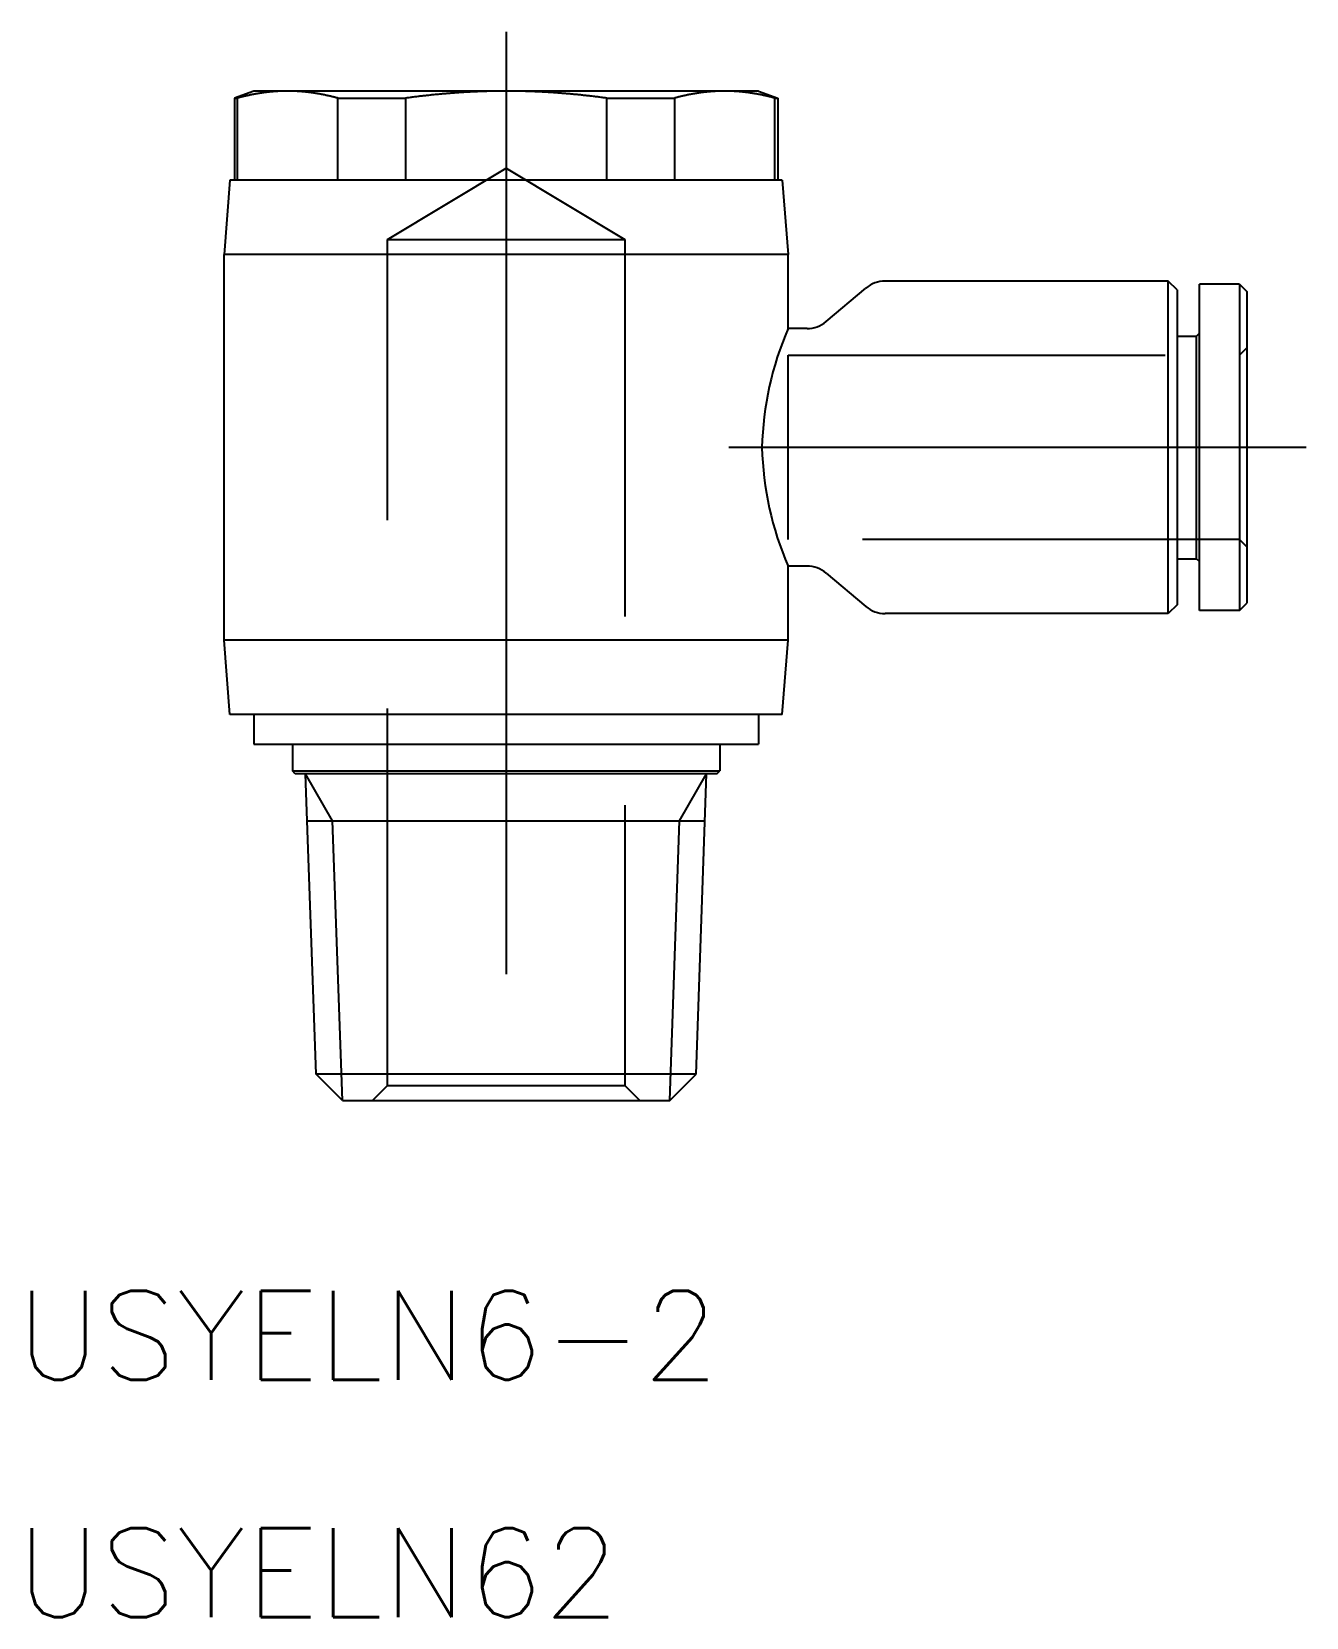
# Model space of a CAD drawing. Extents: x -40.9 to 40.8, y -39.4 to 14.
# Drawn here: x -40.9 to 2, y -39.4 to 14 of the extents above; entities that cross this region are included whole.
import ezdxf

# ---------------------------------------------------------------- set-up
doc = ezdxf.new("R2010")
doc.units = 0
doc.linetypes.add('CENTER', pattern=[50.8, 31.75, -6.35, 6.35, -6.35])
doc.linetypes.add('DASHED', pattern=[19.05, 12.7, -6.35])
doc.layers.get('0').update_dxf_attribs({"linetype": 'CONTINUOUS'})
doc.layers.add('CENTER', color=1, linetype='CENTER')
doc.styles.get("Standard").update_dxf_attribs({"font": 'txt.shx', "height": 3, "bigfont": 'bigfont.shx'})

msp = doc.modelspace()

# ---------------------------------------------------------------- linework, layer by layer
at = {"color": 7, "linetype": 'CONTINUOUS'}
for p, q in [((-33.45, 12), (-34.1, 11.763)), ((-34.1, 11.763), (-34.1, 9)), ((-34.1, 11.763), (-34.005, 11.763)), ((-34.005, 11.763), (-34.005, 9)), ((-32.311, 12), (-33.45, 12)), ((-24.95, 12), (-32.311, 12)), ((-30.618, 9), (-30.618, 11.763)), ((-30.618, 11.763), (-28.337, 11.763)), ((-28.337, 11.763), (-28.337, 9)), ((-17.589, 12), (-24.95, 12)), ((-21.563, 9), (-21.563, 11.763)), ((-21.563, 11.763), (-19.282, 11.763)), ((-19.282, 11.763), (-19.282, 9)), ((-16.45, 12), (-17.589, 12)), ((-16.45, 12), (-15.8, 11.763)), ((-15.895, 9), (-15.895, 11.763)), ((-15.895, 11.763), (-15.8, 11.763)), ((-15.8, 11.763), (-15.8, 9)), ((-34.25, 9), (-34.45, 6.5)), ((-15.65, 9), (-34.25, 9)), ((-15.65, 9), (-15.45, 6.5)), ((-15.45, 6.5), (-34.45, 6.5)), ((-34.45, -6.5), (-34.45, 6.5)), ((-15.45, 4), (-15.45, 6.5)), ((-14.171, 4.235), (-12.829, 5.365)), ((-2.65, 5.6), (-12.185, 5.6)), ((-2.65, -5.6), (-2.65, 5.6)), ((-2.35, 5.3), (-2.65, 5.6)), ((-1.6, -5.5), (-1.6, 5.5)), ((-0.25, 5.5), (-1.6, 5.5)), ((-0.25, 5.5), (-0.25, -5.5)), ((-0.25, 5.5), (0, 5.25)), ((-2.35, 5.3), (-2.35, -5.3)), ((0, 5.25), (0, -5.25)), ((-14.815, 4), (-15.45, 4)), ((-2.35, 3.75), (-1.7, 3.75)), ((-1.7, 3.75), (-1.6, 3.85)), ((-1.7, -3.75), (-1.7, 3.75)), ((-14.815, -4), (-15.45, -4)), ((-15.45, -6.5), (-15.45, -4)), ((-14.171, -4.235), (-12.829, -5.365)), ((-2.35, -3.75), (-1.7, -3.75)), ((-1.7, -3.75), (-1.6, -3.85)), ((-2.35, -5.3), (-2.65, -5.6)), ((-0.25, -5.5), (0, -5.25)), ((-2.65, -5.6), (-12.185, -5.6)), ((-0.25, -5.5), (-1.6, -5.5)), ((-34.25, -9), (-34.45, -6.5)), ((-15.45, -6.5), (-34.45, -6.5)), ((-15.65, -9), (-15.45, -6.5)), ((-15.65, -9), (-34.25, -9)), ((-33.45, -9), (-33.45, -10)), ((-16.45, -9), (-16.45, -10)), ((-33.45, -10), (-16.45, -10)), ((-32.15, -10), (-32.15, -10.9)), ((-17.75, -10), (-17.75, -10.9)), ((-32.15, -10.9), (-17.75, -10.9)), ((-32.05, -11), (-32.15, -10.9)), ((-17.85, -11), (-32.05, -11)), ((-31.35, -21.113), (-31.703, -11)), ((-18.55, -21.113), (-18.197, -11)), ((-17.85, -11), (-17.75, -10.9)), ((-31.648, -12.578), (-18.252, -12.578)), ((-18.55, -21.113), (-31.35, -21.113)), ((-30.463, -22), (-31.35, -21.113)), ((-19.437, -22), (-18.55, -21.113)), ((-30.463, -22), (-19.437, -22))]:
    msp.add_line(p, q, dxfattribs=at)
at = {"color": 3, "linetype": 'DASHED'}
for p, q in [((-28.95, 7), (-24.95, 9.403)), ((-24.95, 9.403), (-20.95, 7)), ((-28.95, -21.5), (-28.95, 7)), ((-28.95, 7), (-20.95, 7)), ((-20.95, 7), (-20.95, -21.5)), ((0, 3.35), (-0.25, 3.1)), ((-15.45, 3.1), (-0.25, 3.1)), ((-15.45, -3.1), (-15.45, 3.1)), ((-0.25, -3.1), (-15.45, -3.1)), ((0, -3.35), (-0.25, -3.1)), ((-29.45, -22), (-28.95, -21.5)), ((-28.95, -21.5), (-20.95, -21.5)), ((-20.95, -21.5), (-20.45, -22))]:
    msp.add_line(p, q, dxfattribs=at)
at = {"color": 3, "linetype": 'CONTINUOUS'}
for p, q in [((-30.792, -12.578), (-31.703, -11)), ((-19.108, -12.578), (-18.197, -11)), ((-30.463, -22), (-30.792, -12.578)), ((-19.437, -22), (-19.108, -12.578))]:
    msp.add_line(p, q, dxfattribs=at)
at = {"color": 7}
for points in [[(-32.311, 12, 0), (-32.329, 12, 0), (-32.346, 12, 0), (-32.364, 12, 0), (-32.381, 12, 0), (-32.399, 11.999, 0), (-32.416, 11.999, 0), (-32.434, 11.999, 0), (-32.451, 11.998, 0), (-32.468, 11.998, 0), (-32.486, 11.997, 0), (-32.503, 11.997, 0), (-32.521, 11.996, 0), (-32.538, 11.996, 0), (-32.556, 11.995, 0), (-32.573, 11.994, 0), (-32.591, 11.993, 0), (-32.608, 11.992, 0), (-32.625, 11.992, 0), (-32.643, 11.991, 0), (-32.66, 11.99, 0), (-32.678, 11.989, 0), (-32.695, 11.987, 0), (-32.713, 11.986, 0), (-32.73, 11.985, 0), (-32.748, 11.984, 0), (-32.765, 11.982, 0), (-32.782, 11.981, 0), (-32.8, 11.98, 0), (-32.818, 11.978, 0), (-32.835, 11.977, 0), (-32.852, 11.975, 0), (-32.87, 11.973, 0), (-32.887, 11.972, 0), (-32.905, 11.97, 0), (-32.922, 11.968, 0), (-32.94, 11.966, 0), (-32.958, 11.964, 0), (-32.975, 11.963, 0), (-32.993, 11.96, 0), (-33.01, 11.959, 0), (-33.028, 11.956, 0), (-33.045, 11.954, 0), (-33.063, 11.952, 0), (-33.081, 11.95, 0), (-33.098, 11.947, 0), (-33.116, 11.945, 0), (-33.133, 11.943, 0), (-33.151, 11.94, 0), (-33.169, 11.938, 0), (-33.186, 11.935, 0), (-33.204, 11.932, 0), (-33.222, 11.93, 0), (-33.24, 11.927, 0), (-33.257, 11.924, 0), (-33.275, 11.921, 0), (-33.293, 11.919, 0), (-33.311, 11.916, 0), (-33.328, 11.913, 0), (-33.346, 11.91, 0), (-33.364, 11.906, 0), (-33.382, 11.903, 0), (-33.4, 11.9, 0), (-33.418, 11.897, 0), (-33.436, 11.893, 0), (-33.454, 11.89, 0), (-33.472, 11.887, 0), (-33.49, 11.883, 0), (-33.508, 11.88, 0), (-33.526, 11.876, 0), (-33.544, 11.873, 0), (-33.562, 11.869, 0), (-33.58, 11.865, 0), (-33.598, 11.861, 0), (-33.617, 11.857, 0), (-33.635, 11.854, 0), (-33.653, 11.85, 0), (-33.671, 11.845, 0), (-33.689, 11.841, 0), (-33.708, 11.837, 0), (-33.726, 11.833, 0), (-33.744, 11.829, 0), (-33.763, 11.825, 0), (-33.781, 11.82, 0), (-33.8, 11.816, 0), (-33.818, 11.811, 0), (-33.837, 11.807, 0), (-33.855, 11.802, 0), (-33.874, 11.797, 0), (-33.892, 11.793, 0), (-33.911, 11.788, 0), (-33.93, 11.783, 0), (-33.948, 11.778, 0), (-33.967, 11.774, 0), (-33.986, 11.768, 0), (-34.005, 11.763, 0)], [(-30.618, 11.763, 0), (-30.637, 11.768, 0), (-30.655, 11.774, 0), (-30.674, 11.778, 0), (-30.693, 11.783, 0), (-30.711, 11.788, 0), (-30.73, 11.793, 0), (-30.749, 11.797, 0), (-30.767, 11.802, 0), (-30.786, 11.807, 0), (-30.804, 11.811, 0), (-30.823, 11.816, 0), (-30.841, 11.82, 0), (-30.86, 11.825, 0), (-30.878, 11.829, 0), (-30.896, 11.833, 0), (-30.915, 11.837, 0), (-30.933, 11.841, 0), (-30.951, 11.845, 0), (-30.97, 11.85, 0), (-30.988, 11.854, 0), (-31.006, 11.857, 0), (-31.024, 11.861, 0), (-31.042, 11.865, 0), (-31.06, 11.869, 0), (-31.078, 11.873, 0), (-31.097, 11.876, 0), (-31.115, 11.88, 0), (-31.133, 11.883, 0), (-31.151, 11.887, 0), (-31.169, 11.89, 0), (-31.187, 11.893, 0), (-31.204, 11.897, 0), (-31.222, 11.9, 0), (-31.24, 11.903, 0), (-31.258, 11.906, 0), (-31.276, 11.91, 0), (-31.294, 11.913, 0), (-31.312, 11.916, 0), (-31.329, 11.919, 0), (-31.347, 11.921, 0), (-31.365, 11.924, 0), (-31.383, 11.927, 0), (-31.401, 11.93, 0), (-31.418, 11.932, 0), (-31.436, 11.935, 0), (-31.454, 11.938, 0), (-31.471, 11.94, 0), (-31.489, 11.943, 0), (-31.507, 11.945, 0), (-31.524, 11.947, 0), (-31.542, 11.95, 0), (-31.559, 11.952, 0), (-31.577, 11.954, 0), (-31.595, 11.956, 0), (-31.612, 11.959, 0), (-31.63, 11.96, 0), (-31.647, 11.963, 0), (-31.665, 11.964, 0), (-31.683, 11.966, 0), (-31.7, 11.968, 0), (-31.718, 11.97, 0), (-31.735, 11.972, 0), (-31.753, 11.973, 0), (-31.77, 11.975, 0), (-31.788, 11.977, 0), (-31.805, 11.978, 0), (-31.823, 11.98, 0), (-31.84, 11.981, 0), (-31.857, 11.982, 0), (-31.875, 11.984, 0), (-31.892, 11.985, 0), (-31.91, 11.986, 0), (-31.927, 11.987, 0), (-31.945, 11.989, 0), (-31.962, 11.99, 0), (-31.98, 11.991, 0), (-31.997, 11.992, 0), (-32.014, 11.992, 0), (-32.032, 11.993, 0), (-32.049, 11.994, 0), (-32.067, 11.995, 0), (-32.084, 11.996, 0), (-32.102, 11.996, 0), (-32.119, 11.997, 0), (-32.136, 11.997, 0), (-32.154, 11.998, 0), (-32.171, 11.998, 0), (-32.189, 11.999, 0), (-32.206, 11.999, 0), (-32.224, 11.999, 0), (-32.241, 12, 0), (-32.259, 12, 0), (-32.276, 12, 0), (-32.294, 12, 0), (-32.311, 12, 0)], [(-24.95, 12, 0), (-24.985, 12, 0), (-25.02, 12, 0), (-25.055, 12, 0), (-25.09, 12, 0), (-25.125, 11.999, 0), (-25.16, 11.999, 0), (-25.195, 11.999, 0), (-25.23, 11.998, 0), (-25.265, 11.998, 0), (-25.299, 11.997, 0), (-25.334, 11.997, 0), (-25.369, 11.996, 0), (-25.404, 11.996, 0), (-25.439, 11.995, 0), (-25.474, 11.994, 0), (-25.509, 11.993, 0), (-25.544, 11.992, 0), (-25.578, 11.992, 0), (-25.613, 11.991, 0), (-25.648, 11.99, 0), (-25.683, 11.989, 0), (-25.718, 11.987, 0), (-25.753, 11.986, 0), (-25.788, 11.985, 0), (-25.823, 11.984, 0), (-25.858, 11.982, 0), (-25.893, 11.981, 0), (-25.927, 11.98, 0), (-25.962, 11.978, 0), (-25.997, 11.977, 0), (-26.032, 11.975, 0), (-26.067, 11.973, 0), (-26.102, 11.972, 0), (-26.137, 11.97, 0), (-26.172, 11.968, 0), (-26.207, 11.966, 0), (-26.243, 11.964, 0), (-26.278, 11.963, 0), (-26.313, 11.96, 0), (-26.348, 11.959, 0), (-26.383, 11.956, 0), (-26.418, 11.954, 0), (-26.453, 11.952, 0), (-26.489, 11.95, 0), (-26.524, 11.947, 0), (-26.559, 11.945, 0), (-26.594, 11.943, 0), (-26.63, 11.94, 0), (-26.665, 11.938, 0), (-26.701, 11.935, 0), (-26.736, 11.932, 0), (-26.771, 11.93, 0), (-26.807, 11.927, 0), (-26.842, 11.924, 0), (-26.878, 11.921, 0), (-26.913, 11.919, 0), (-26.949, 11.916, 0), (-26.985, 11.913, 0), (-27.02, 11.91, 0), (-27.056, 11.906, 0), (-27.092, 11.903, 0), (-27.128, 11.9, 0), (-27.163, 11.897, 0), (-27.199, 11.893, 0), (-27.235, 11.89, 0), (-27.271, 11.887, 0), (-27.307, 11.883, 0), (-27.343, 11.88, 0), (-27.379, 11.876, 0), (-27.415, 11.873, 0), (-27.452, 11.869, 0), (-27.488, 11.865, 0), (-27.524, 11.861, 0), (-27.561, 11.857, 0), (-27.597, 11.854, 0), (-27.633, 11.85, 0), (-27.67, 11.845, 0), (-27.706, 11.841, 0), (-27.743, 11.837, 0), (-27.78, 11.833, 0), (-27.816, 11.829, 0), (-27.853, 11.825, 0), (-27.89, 11.82, 0), (-27.927, 11.816, 0), (-27.964, 11.811, 0), (-28.001, 11.807, 0), (-28.038, 11.802, 0), (-28.075, 11.797, 0), (-28.112, 11.793, 0), (-28.15, 11.788, 0), (-28.187, 11.783, 0), (-28.224, 11.778, 0), (-28.262, 11.774, 0), (-28.299, 11.768, 0), (-28.337, 11.763, 0)], [(-21.563, 11.763, 0), (-21.601, 11.768, 0), (-21.638, 11.774, 0), (-21.676, 11.778, 0), (-21.713, 11.783, 0), (-21.75, 11.788, 0), (-21.788, 11.793, 0), (-21.825, 11.797, 0), (-21.862, 11.802, 0), (-21.899, 11.807, 0), (-21.936, 11.811, 0), (-21.973, 11.816, 0), (-22.01, 11.82, 0), (-22.047, 11.825, 0), (-22.084, 11.829, 0), (-22.12, 11.833, 0), (-22.157, 11.837, 0), (-22.194, 11.841, 0), (-22.23, 11.845, 0), (-22.267, 11.85, 0), (-22.303, 11.854, 0), (-22.34, 11.857, 0), (-22.376, 11.861, 0), (-22.412, 11.865, 0), (-22.448, 11.869, 0), (-22.485, 11.873, 0), (-22.521, 11.876, 0), (-22.557, 11.88, 0), (-22.593, 11.883, 0), (-22.629, 11.887, 0), (-22.665, 11.89, 0), (-22.701, 11.893, 0), (-22.737, 11.897, 0), (-22.772, 11.9, 0), (-22.808, 11.903, 0), (-22.844, 11.906, 0), (-22.88, 11.91, 0), (-22.915, 11.913, 0), (-22.951, 11.916, 0), (-22.987, 11.919, 0), (-23.022, 11.921, 0), (-23.058, 11.924, 0), (-23.093, 11.927, 0), (-23.129, 11.93, 0), (-23.164, 11.932, 0), (-23.2, 11.935, 0), (-23.235, 11.938, 0), (-23.27, 11.94, 0), (-23.306, 11.943, 0), (-23.341, 11.945, 0), (-23.376, 11.947, 0), (-23.411, 11.95, 0), (-23.447, 11.952, 0), (-23.482, 11.954, 0), (-23.517, 11.956, 0), (-23.552, 11.959, 0), (-23.587, 11.96, 0), (-23.622, 11.963, 0), (-23.657, 11.964, 0), (-23.692, 11.966, 0), (-23.727, 11.968, 0), (-23.763, 11.97, 0), (-23.798, 11.972, 0), (-23.833, 11.973, 0), (-23.868, 11.975, 0), (-23.903, 11.977, 0), (-23.938, 11.978, 0), (-23.973, 11.98, 0), (-24.007, 11.981, 0), (-24.042, 11.982, 0), (-24.077, 11.984, 0), (-24.112, 11.985, 0), (-24.147, 11.986, 0), (-24.182, 11.987, 0), (-24.217, 11.989, 0), (-24.252, 11.99, 0), (-24.287, 11.991, 0), (-24.322, 11.992, 0), (-24.356, 11.992, 0), (-24.391, 11.993, 0), (-24.426, 11.994, 0), (-24.461, 11.995, 0), (-24.496, 11.996, 0), (-24.531, 11.996, 0), (-24.566, 11.997, 0), (-24.601, 11.997, 0), (-24.636, 11.998, 0), (-24.67, 11.998, 0), (-24.705, 11.999, 0), (-24.74, 11.999, 0), (-24.775, 11.999, 0), (-24.81, 12, 0), (-24.845, 12, 0), (-24.88, 12, 0), (-24.915, 12, 0), (-24.95, 12, 0)], [(-17.589, 12, 0), (-17.606, 12, 0), (-17.624, 12, 0), (-17.641, 12, 0), (-17.659, 12, 0), (-17.676, 11.999, 0), (-17.694, 11.999, 0), (-17.711, 11.999, 0), (-17.729, 11.998, 0), (-17.746, 11.998, 0), (-17.764, 11.997, 0), (-17.781, 11.997, 0), (-17.798, 11.996, 0), (-17.816, 11.996, 0), (-17.833, 11.995, 0), (-17.851, 11.994, 0), (-17.868, 11.993, 0), (-17.886, 11.992, 0), (-17.903, 11.992, 0), (-17.92, 11.991, 0), (-17.938, 11.99, 0), (-17.955, 11.989, 0), (-17.973, 11.987, 0), (-17.99, 11.986, 0), (-18.008, 11.985, 0), (-18.025, 11.984, 0), (-18.043, 11.982, 0), (-18.06, 11.981, 0), (-18.078, 11.98, 0), (-18.095, 11.978, 0), (-18.113, 11.977, 0), (-18.13, 11.975, 0), (-18.148, 11.973, 0), (-18.165, 11.972, 0), (-18.183, 11.97, 0), (-18.2, 11.968, 0), (-18.218, 11.966, 0), (-18.235, 11.964, 0), (-18.253, 11.963, 0), (-18.27, 11.96, 0), (-18.288, 11.959, 0), (-18.305, 11.956, 0), (-18.323, 11.954, 0), (-18.34, 11.952, 0), (-18.358, 11.95, 0), (-18.376, 11.947, 0), (-18.393, 11.945, 0), (-18.411, 11.943, 0), (-18.429, 11.94, 0), (-18.446, 11.938, 0), (-18.464, 11.935, 0), (-18.482, 11.932, 0), (-18.499, 11.93, 0), (-18.517, 11.927, 0), (-18.535, 11.924, 0), (-18.553, 11.921, 0), (-18.57, 11.919, 0), (-18.588, 11.916, 0), (-18.606, 11.913, 0), (-18.624, 11.91, 0), (-18.642, 11.906, 0), (-18.66, 11.903, 0), (-18.678, 11.9, 0), (-18.695, 11.897, 0), (-18.713, 11.893, 0), (-18.731, 11.89, 0), (-18.749, 11.887, 0), (-18.767, 11.883, 0), (-18.785, 11.88, 0), (-18.803, 11.876, 0), (-18.822, 11.873, 0), (-18.84, 11.869, 0), (-18.858, 11.865, 0), (-18.876, 11.861, 0), (-18.894, 11.857, 0), (-18.912, 11.854, 0), (-18.93, 11.85, 0), (-18.949, 11.845, 0), (-18.967, 11.841, 0), (-18.985, 11.837, 0), (-19.004, 11.833, 0), (-19.022, 11.829, 0), (-19.04, 11.825, 0), (-19.059, 11.82, 0), (-19.077, 11.816, 0), (-19.096, 11.811, 0), (-19.114, 11.807, 0), (-19.133, 11.802, 0), (-19.151, 11.797, 0), (-19.17, 11.793, 0), (-19.189, 11.788, 0), (-19.207, 11.783, 0), (-19.226, 11.778, 0), (-19.245, 11.774, 0), (-19.264, 11.768, 0), (-19.282, 11.763, 0)], [(-15.895, 11.763, 0), (-15.914, 11.768, 0), (-15.933, 11.774, 0), (-15.952, 11.778, 0), (-15.97, 11.783, 0), (-15.989, 11.788, 0), (-16.008, 11.793, 0), (-16.026, 11.797, 0), (-16.045, 11.802, 0), (-16.063, 11.807, 0), (-16.082, 11.811, 0), (-16.1, 11.816, 0), (-16.119, 11.82, 0), (-16.137, 11.825, 0), (-16.156, 11.829, 0), (-16.174, 11.833, 0), (-16.192, 11.837, 0), (-16.211, 11.841, 0), (-16.229, 11.845, 0), (-16.247, 11.85, 0), (-16.265, 11.854, 0), (-16.284, 11.857, 0), (-16.302, 11.861, 0), (-16.32, 11.865, 0), (-16.338, 11.869, 0), (-16.356, 11.873, 0), (-16.374, 11.876, 0), (-16.392, 11.88, 0), (-16.41, 11.883, 0), (-16.428, 11.887, 0), (-16.446, 11.89, 0), (-16.464, 11.893, 0), (-16.482, 11.897, 0), (-16.5, 11.9, 0), (-16.518, 11.903, 0), (-16.536, 11.906, 0), (-16.554, 11.91, 0), (-16.572, 11.913, 0), (-16.589, 11.916, 0), (-16.607, 11.919, 0), (-16.625, 11.921, 0), (-16.643, 11.924, 0), (-16.66, 11.927, 0), (-16.678, 11.93, 0), (-16.696, 11.932, 0), (-16.714, 11.935, 0), (-16.731, 11.938, 0), (-16.749, 11.94, 0), (-16.767, 11.943, 0), (-16.784, 11.945, 0), (-16.802, 11.947, 0), (-16.82, 11.95, 0), (-16.837, 11.952, 0), (-16.855, 11.954, 0), (-16.872, 11.956, 0), (-16.89, 11.959, 0), (-16.907, 11.96, 0), (-16.925, 11.963, 0), (-16.942, 11.964, 0), (-16.96, 11.966, 0), (-16.978, 11.968, 0), (-16.995, 11.97, 0), (-17.013, 11.972, 0), (-17.03, 11.973, 0), (-17.048, 11.975, 0), (-17.065, 11.977, 0), (-17.082, 11.978, 0), (-17.1, 11.98, 0), (-17.117, 11.981, 0), (-17.135, 11.982, 0), (-17.152, 11.984, 0), (-17.17, 11.985, 0), (-17.187, 11.986, 0), (-17.205, 11.987, 0), (-17.222, 11.989, 0), (-17.24, 11.99, 0), (-17.257, 11.991, 0), (-17.275, 11.992, 0), (-17.292, 11.992, 0), (-17.309, 11.993, 0), (-17.327, 11.994, 0), (-17.344, 11.995, 0), (-17.362, 11.996, 0), (-17.379, 11.996, 0), (-17.397, 11.997, 0), (-17.414, 11.997, 0), (-17.432, 11.998, 0), (-17.449, 11.998, 0), (-17.466, 11.999, 0), (-17.484, 11.999, 0), (-17.501, 11.999, 0), (-17.519, 12, 0), (-17.536, 12, 0), (-17.554, 12, 0), (-17.571, 12, 0), (-17.589, 12, 0)]]:
    msp.add_polyline3d(points, dxfattribs=at)
at = {"color": 7, "linetype": 'CONTINUOUS'}
for centre, radius, start, end in [((-12.185, 4.6), 1, 90, 130.1009), ((-5.702, -0.25), 10.634, 156.4448, 178.6542), ((-14.815, 5), 1, 270, 310.1009), ((-5.702, 0.25), 10.634, 181.3458, 203.5552), ((-14.815, -5), 1, 49.8991, 90), ((-12.185, -4.6), 1, 229.8991, 270)]:
    msp.add_arc(centre, radius, start, end, dxfattribs=at)
at = {"layer": 'CENTER', "color": 1, "linetype": 'CENTER'}
for p, q in [((-24.95, 14), (-24.95, -24)), ((2, 0), (-17.45, 0))]:
    msp.add_line(p, q, dxfattribs=at)

# ---------------------------------------------------------------- texts
at = {"color": 7, "linetype": 'CONTINUOUS'}
for s, p in [('USYELN6-2', (-41.442, -31.408)), ('USYELN62', (-41.442, -39.408))]:
    msp.add_text(s, height=3, dxfattribs=at).set_placement(p)

doc.saveas('drawing.dxf')
